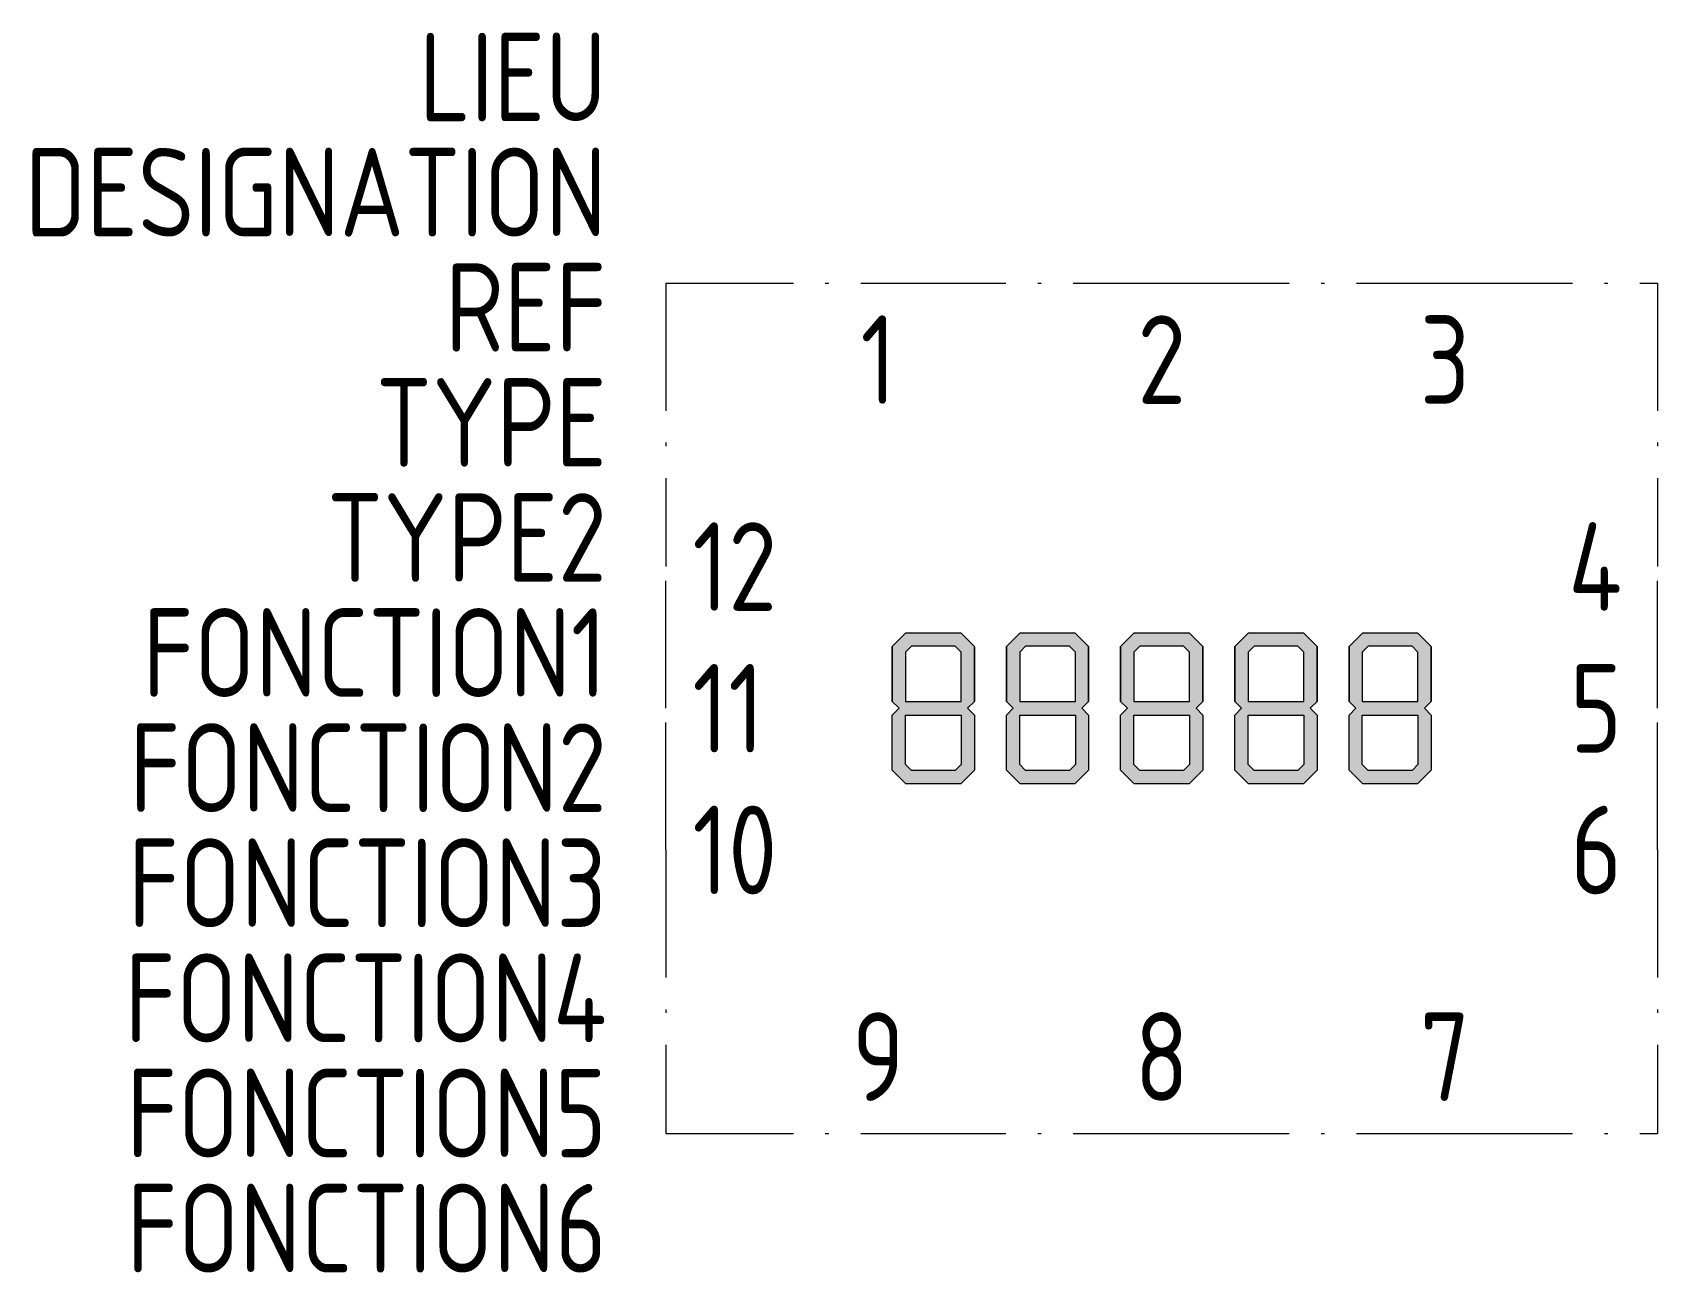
# Model space of a CAD drawing. Extents: x -1608.5 to -1562.6, y -907.5 to -872.5.
import ezdxf
from ezdxf.enums import TextEntityAlignment as Align

# ---------------------------------------------------------------- set-up
doc = ezdxf.new("R2010")
doc.units = 0
doc.header["$LTSCALE"] = 0.3
doc.linetypes.add('ACAD_ISO10W100', pattern=[18, 12, -3, 0, -3])
for name, color, linetype in [('SYMB_BOITE', 6, 'ACAD_ISO10W100'), ('SYMB_FIL_FIN', 1, 'CONTINUOUS'), ('SYMB_REF_CONTACT', 2, 'CONTINUOUS'), ('SYMB_TXT_CONTACT', 2, 'CONTINUOUS'), ('SYMB_TXT_NOM', 3, 'CONTINUOUS')]:
    doc.layers.add(name, color=color, linetype=linetype)
doc.styles.add('NET2_5', font='isocp.shx', dxfattribs={"width": 0.9, "height": 2.5})

msp = doc.modelspace()

# ---------------------------------------------------------------- hatches: boundary and pattern name
at = {"layer": 'SYMB_FIL_FIN'}
h = msp.add_hatch(color=256, dxfattribs=at)
h.paths.add_polyline_path([(-1584.245, -893.335), (-1583.858, -893.722), (-1582.31, -893.722), (-1581.923, -893.335), (-1581.923, -891.787), (-1582.116, -891.593), (-1581.923, -891.4), (-1581.923, -889.851), (-1582.31, -889.464), (-1583.858, -889.464), (-1584.245, -889.851), (-1584.245, -890.99), (-1584.245, -891.4), (-1584.052, -891.593), (-1584.245, -891.787)])
h.paths.add_polyline_path([(-1583.87, -891.4), (-1583.87, -890.007), (-1583.703, -889.839), (-1582.465, -889.839), (-1582.298, -890.007), (-1582.298, -891.4)], flags=16)
h.paths.add_polyline_path([(-1583.87, -893.18), (-1583.87, -891.787), (-1582.298, -891.787), (-1582.298, -893.18), (-1582.465, -893.347), (-1583.703, -893.347)], flags=16)
h = msp.add_hatch(color=256, dxfattribs=at)
h.paths.add_polyline_path([(-1581.02, -893.335), (-1580.633, -893.722), (-1579.085, -893.722), (-1578.698, -893.335), (-1578.698, -891.787), (-1578.891, -891.593), (-1578.698, -891.4), (-1578.698, -889.851), (-1579.085, -889.464), (-1580.633, -889.464), (-1581.02, -889.851), (-1581.02, -890.99), (-1581.02, -891.4), (-1580.827, -891.593), (-1581.02, -891.787)])
h.paths.add_polyline_path([(-1580.645, -891.4), (-1580.645, -890.007), (-1580.478, -889.839), (-1579.24, -889.839), (-1579.073, -890.007), (-1579.073, -891.4)], flags=16)
h.paths.add_polyline_path([(-1580.645, -893.18), (-1580.645, -891.787), (-1579.073, -891.787), (-1579.073, -893.18), (-1579.24, -893.347), (-1580.478, -893.347)], flags=16)
h = msp.add_hatch(color=256, dxfattribs=at)
h.paths.add_polyline_path([(-1577.795, -893.335), (-1577.408, -893.722), (-1575.86, -893.722), (-1575.473, -893.335), (-1575.473, -891.787), (-1575.666, -891.593), (-1575.473, -891.4), (-1575.473, -889.851), (-1575.86, -889.464), (-1577.408, -889.464), (-1577.795, -889.851), (-1577.795, -890.99), (-1577.795, -891.4), (-1577.602, -891.593), (-1577.795, -891.787)])
h.paths.add_polyline_path([(-1577.42, -891.4), (-1577.42, -890.007), (-1577.253, -889.839), (-1576.015, -889.839), (-1575.848, -890.007), (-1575.848, -891.4)], flags=16)
h.paths.add_polyline_path([(-1577.42, -893.18), (-1577.42, -891.787), (-1575.848, -891.787), (-1575.848, -893.18), (-1576.015, -893.347), (-1577.253, -893.347)], flags=16)
h = msp.add_hatch(color=256, dxfattribs=at)
h.paths.add_polyline_path([(-1574.57, -893.335), (-1574.183, -893.722), (-1572.635, -893.722), (-1572.248, -893.335), (-1572.248, -891.787), (-1572.441, -891.593), (-1572.248, -891.4), (-1572.248, -889.851), (-1572.635, -889.464), (-1574.183, -889.464), (-1574.57, -889.851), (-1574.57, -890.99), (-1574.57, -891.4), (-1574.377, -891.593), (-1574.57, -891.787)])
h.paths.add_polyline_path([(-1574.195, -891.4), (-1574.195, -890.007), (-1574.028, -889.839), (-1572.79, -889.839), (-1572.623, -890.007), (-1572.623, -891.4)], flags=16)
h.paths.add_polyline_path([(-1574.195, -893.18), (-1574.195, -891.787), (-1572.623, -891.787), (-1572.623, -893.18), (-1572.79, -893.347), (-1574.028, -893.347)], flags=16)
h = msp.add_hatch(color=256, dxfattribs=at)
h.paths.add_polyline_path([(-1571.345, -893.335), (-1570.958, -893.722), (-1569.41, -893.722), (-1569.023, -893.335), (-1569.023, -891.787), (-1569.216, -891.593), (-1569.023, -891.4), (-1569.023, -889.851), (-1569.41, -889.464), (-1570.958, -889.464), (-1571.345, -889.851), (-1571.345, -890.99), (-1571.345, -891.4), (-1571.152, -891.593), (-1571.345, -891.787)])
h.paths.add_polyline_path([(-1570.97, -891.4), (-1570.97, -890.007), (-1570.803, -889.839), (-1569.565, -889.839), (-1569.398, -890.007), (-1569.398, -891.4)], flags=16)
h.paths.add_polyline_path([(-1570.97, -893.18), (-1570.97, -891.787), (-1569.398, -891.787), (-1569.398, -893.18), (-1569.565, -893.347), (-1570.803, -893.347)], flags=16)

# ---------------------------------------------------------------- linework, layer by layer
at = {"layer": 'SYMB_BOITE'}
for p, q in [((-1590.634, -879.593), (-1590.634, -887.593)), ((-1590.634, -879.593), (-1584.634, -879.593)), ((-1584.634, -879.593), (-1576.634, -879.593)), ((-1576.634, -879.593), (-1568.634, -879.593)), ((-1568.634, -879.593), (-1562.634, -879.593)), ((-1562.634, -879.593), (-1562.634, -887.593)), ((-1590.634, -891.593), (-1590.634, -887.593)), ((-1562.634, -891.593), (-1562.634, -887.593)), ((-1590.634, -895.593), (-1590.634, -891.593)), ((-1562.634, -895.593), (-1562.634, -891.593)), ((-1590.634, -895.593), (-1590.634, -903.593)), ((-1562.634, -895.593), (-1562.634, -903.593)), ((-1590.634, -903.593), (-1584.634, -903.593)), ((-1584.634, -903.593), (-1576.634, -903.593)), ((-1576.634, -903.593), (-1568.634, -903.593)), ((-1568.634, -903.593), (-1562.634, -903.593))]:
    msp.add_line(p, q, dxfattribs=at)
at = {"layer": 'SYMB_FIL_FIN'}
for p, q in [((-1584.052, -891.593), (-1584.245, -891.4)), ((-1584.052, -891.593), (-1584.245, -891.787)), ((-1583.87, -891.4), (-1582.298, -891.4)), ((-1581.923, -891.4), (-1582.116, -891.593)), ((-1582.116, -891.593), (-1581.923, -891.787)), ((-1580.827, -891.593), (-1581.02, -891.4)), ((-1580.827, -891.593), (-1581.02, -891.787)), ((-1580.645, -891.4), (-1579.073, -891.4)), ((-1578.698, -891.4), (-1578.891, -891.593)), ((-1578.891, -891.593), (-1578.698, -891.787)), ((-1577.602, -891.593), (-1577.795, -891.4)), ((-1577.602, -891.593), (-1577.795, -891.787)), ((-1577.42, -891.4), (-1575.848, -891.4)), ((-1575.473, -891.4), (-1575.666, -891.593)), ((-1575.666, -891.593), (-1575.473, -891.787)), ((-1574.377, -891.593), (-1574.57, -891.4)), ((-1574.377, -891.593), (-1574.57, -891.787)), ((-1574.195, -891.4), (-1572.623, -891.4)), ((-1572.248, -891.4), (-1572.441, -891.593)), ((-1572.441, -891.593), (-1572.248, -891.787)), ((-1571.152, -891.593), (-1571.345, -891.4)), ((-1571.152, -891.593), (-1571.345, -891.787)), ((-1570.97, -891.4), (-1569.398, -891.4)), ((-1569.023, -891.4), (-1569.216, -891.593)), ((-1569.216, -891.593), (-1569.023, -891.787)), ((-1583.87, -891.787), (-1582.298, -891.787)), ((-1580.645, -891.787), (-1579.073, -891.787)), ((-1577.42, -891.787), (-1575.848, -891.787)), ((-1574.195, -891.787), (-1572.623, -891.787)), ((-1570.97, -891.787), (-1569.398, -891.787))]:
    msp.add_line(p, q, dxfattribs=at)
for points in [[(-1584.245, -890.99), (-1584.245, -889.851), (-1584.245, -891.4), (-1584.245, -889.851), (-1583.858, -889.464), (-1582.31, -889.464), (-1581.923, -889.851), (-1581.923, -891.4), (-1581.923, -889.851)], [(-1581.02, -890.99), (-1581.02, -889.851), (-1581.02, -891.4), (-1581.02, -889.851), (-1580.633, -889.464), (-1579.085, -889.464), (-1578.698, -889.851), (-1578.698, -891.4), (-1578.698, -889.851)], [(-1577.795, -890.99), (-1577.795, -889.851), (-1577.795, -891.4), (-1577.795, -889.851), (-1577.408, -889.464), (-1575.86, -889.464), (-1575.473, -889.851), (-1575.473, -891.4), (-1575.473, -889.851)], [(-1574.57, -890.99), (-1574.57, -889.851), (-1574.57, -891.4), (-1574.57, -889.851), (-1574.183, -889.464), (-1572.635, -889.464), (-1572.248, -889.851), (-1572.248, -891.4), (-1572.248, -889.851)], [(-1571.345, -890.99), (-1571.345, -889.851), (-1571.345, -891.4), (-1571.345, -889.851), (-1570.958, -889.464), (-1569.41, -889.464), (-1569.023, -889.851), (-1569.023, -891.4), (-1569.023, -889.851)], [(-1582.298, -891.4), (-1582.298, -890.007), (-1582.465, -889.839), (-1583.703, -889.839), (-1583.87, -890.007), (-1583.87, -891.4)], [(-1579.073, -891.4), (-1579.073, -890.007), (-1579.24, -889.839), (-1580.478, -889.839), (-1580.645, -890.007), (-1580.645, -891.4)], [(-1575.848, -891.4), (-1575.848, -890.007), (-1576.015, -889.839), (-1577.253, -889.839), (-1577.42, -890.007), (-1577.42, -891.4)], [(-1572.623, -891.4), (-1572.623, -890.007), (-1572.79, -889.839), (-1574.028, -889.839), (-1574.195, -890.007), (-1574.195, -891.4)], [(-1569.398, -891.4), (-1569.398, -890.007), (-1569.565, -889.839), (-1570.803, -889.839), (-1570.97, -890.007), (-1570.97, -891.4)], [(-1581.923, -891.787), (-1581.923, -893.335), (-1582.31, -893.722), (-1583.858, -893.722), (-1584.245, -893.335), (-1584.245, -891.787)], [(-1582.298, -891.787), (-1582.298, -893.18), (-1582.465, -893.347), (-1583.703, -893.347), (-1583.87, -893.18), (-1583.87, -891.787)], [(-1578.698, -891.787), (-1578.698, -893.335), (-1579.085, -893.722), (-1580.633, -893.722), (-1581.02, -893.335), (-1581.02, -891.787)], [(-1579.073, -891.787), (-1579.073, -893.18), (-1579.24, -893.347), (-1580.478, -893.347), (-1580.645, -893.18), (-1580.645, -891.787)], [(-1575.473, -891.787), (-1575.473, -893.335), (-1575.86, -893.722), (-1577.408, -893.722), (-1577.795, -893.335), (-1577.795, -891.787)], [(-1575.848, -891.787), (-1575.848, -893.18), (-1576.015, -893.347), (-1577.253, -893.347), (-1577.42, -893.18), (-1577.42, -891.787)], [(-1572.248, -891.787), (-1572.248, -893.335), (-1572.635, -893.722), (-1574.183, -893.722), (-1574.57, -893.335), (-1574.57, -891.787)], [(-1572.623, -891.787), (-1572.623, -893.18), (-1572.79, -893.347), (-1574.028, -893.347), (-1574.195, -893.18), (-1574.195, -891.787)], [(-1569.023, -891.787), (-1569.023, -893.335), (-1569.41, -893.722), (-1570.958, -893.722), (-1571.345, -893.335), (-1571.345, -891.787)], [(-1569.398, -891.787), (-1569.398, -893.18), (-1569.565, -893.347), (-1570.803, -893.347), (-1570.97, -893.18), (-1570.97, -891.787)]]:
    msp.add_lwpolyline(points, dxfattribs=at)

# ---------------------------------------------------------------- texts
at = {"layer": 'SYMB_REF_CONTACT', "style": 'NET2_5', "width": 0.9, "flags": 8}
msp.add_attdef('REF', text='', height=2.5, dxfattribs=at).set_placement((-1592.306, -881.522), align=Align.RIGHT)
at = {"layer": 'SYMB_TXT_CONTACT', "style": 'NET2_5', "width": 0.9, "flags": 8}
for tag, p in [('1', (-1584.634, -883)), ('2', (-1576.634, -883)), ('3', (-1568.634, -883)), ('9', (-1584.634, -902.678)), ('8', (-1576.634, -902.678)), ('7', (-1568.634, -902.678))]:
    msp.add_attdef(tag, text='', height=2.5, dxfattribs=at).set_placement(p, align=Align.CENTER)
for tag, p in [('12', (-1589.887, -887.593)), ('11', (-1589.887, -891.593)), ('10', (-1589.887, -895.593))]:
    msp.add_attdef(tag, text='', height=2.5, dxfattribs=at).set_placement(p, align=Align.MIDDLE_LEFT)
for tag, p in [('4', (-1563.634, -887.593)), ('5', (-1563.634, -891.593)), ('6', (-1563.634, -895.593))]:
    msp.add_attdef(tag, text='', height=2.5, dxfattribs=at).set_placement(p, align=Align.MIDDLE_RIGHT)
at = {"layer": 'SYMB_TXT_NOM', "style": 'NET2_5', "width": 0.9, "flags": 8}
for tag, text, p in [('LIEU', '', (-1592.306, -875.022)), ('DESIGNATION', 'A?', (-1592.306, -878.272)), ('TYPE', '', (-1592.306, -884.772)), ('TYPE2', '', (-1592.306, -888.022)), ('FONCTION1', '', (-1592.306, -891.272)), ('FONCTION2', '', (-1592.306, -894.522)), ('FONCTION3', '', (-1592.306, -897.772)), ('FONCTION4', '', (-1592.306, -901.022)), ('FONCTION5', '', (-1592.306, -904.272)), ('FONCTION6', '', (-1592.306, -907.522))]:
    msp.add_attdef(tag, text=text, height=2.5, dxfattribs=at).set_placement(p, align=Align.RIGHT)

doc.saveas('drawing.dxf')
